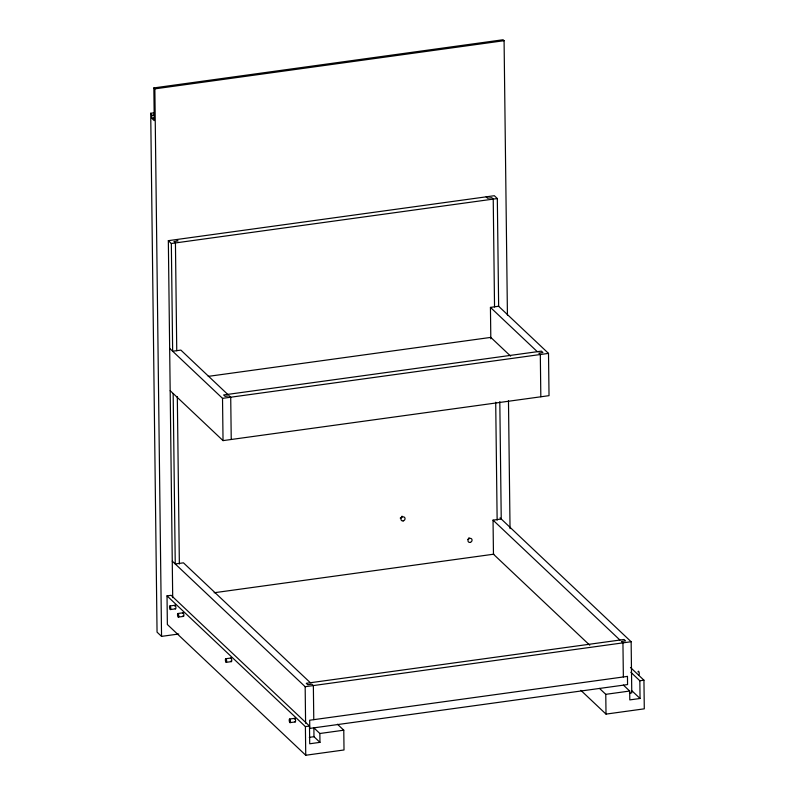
<?xml version="1.0" encoding="UTF-8"?>
<svg xmlns="http://www.w3.org/2000/svg" width="795" height="795" viewBox="0 0 795 795"><rect width="100%" height="100%" fill="white"/><g stroke="black" fill="none" stroke-linecap="round" stroke-linejoin="round"><path stroke-width="1.19" d="M154.399 112.751L150.712 113.258L151.726 115.325L151.756 118.286L154.25 120.641L153.852 87.917L503.076 39.75L504.08 40.694L507.429 315.078M153.852 87.917L154.856 88.861L504.08 40.694M151.726 115.325L154.18 114.987M151.756 118.286L154.22 117.948M172.704 597.671L168.341 240.666L494.331 195.709L497.322 198.541L498.644 306.264L490.435 307.397L490.823 338.799M168.341 240.666L171.332 243.499L497.322 198.541M208.25 376.373L490.803 337.398L510.638 356.14M169.663 348.399L222.52 398.345L548.51 353.387L549.027 395.662L223.037 440.619L170.18 390.673M589.761 645.222L493.457 554.224L493.039 520.139L501.238 519.006L499.807 401.654M337.468 724.235L343.778 730.198L344.016 749.973L305.747 755.25L167.367 624.502L167.02 595.872L171.114 595.306L309.493 726.044L309.712 743.772L319.968 742.361L319.858 733.497L313.548 727.534M214.123 592.752L493.874 554.175M169.961 605.959L175.089 605.253M170.359 609.556A1.819 0.576 82.1 0 0 170.567 606.913A1.819 0.576 82.1 0 0 169.544 606.804A1.819 0.576 82.1 0 0 170.359 609.556L175.486 608.851M177.961 613.502L183.079 612.796M178.319 617.099A1.819 0.576 82.1 0 0 178.567 614.505A1.819 0.576 82.1 0 0 177.533 614.287A1.819 0.576 82.1 0 0 178.319 617.099L183.446 616.393M150.712 113.258L157.052 632.144L161.544 636.378L178.756 634.003M225.8 658.727L230.928 658.021M226.217 662.334A1.819 0.576 82.1 0 0 226.416 659.661A1.819 0.576 82.1 0 0 225.392 659.592A1.819 0.576 82.1 0 0 226.217 662.334L231.345 661.619M172.257 561.141L305.161 686.701L631.141 641.734L631.767 692.872L629.431 693.2M289.668 719.038L294.796 718.332M290.016 722.635A1.819 0.576 82.1 0 0 290.274 720.071A1.819 0.576 82.1 0 0 289.231 719.803A1.819 0.576 82.1 0 0 290.016 722.635L295.144 721.93M167.02 595.872L305.399 726.61L309.493 726.044M630.852 672.262L639.836 680.759L643.94 680.192L644.288 708.832L606.019 714.109L580.857 690.338M319.858 733.497L343.778 730.198M599.46 688.371L605.77 694.333L629.69 691.034L629.799 699.898L640.055 698.487L639.836 680.759M309.295 737.353L313.985 736.707L313.876 727.842M486.133 196.842L487.623 198.253L491.727 197.687L493.228 199.098L494.54 306.959M498.336 305.986L548.51 353.387M490.435 307.397L537.311 351.688M500.045 517.873L631.141 641.734M493.039 520.139L619.951 640.045M630.455 667.452L643.94 680.192M176.55 239.543L178.04 240.955L173.936 241.521L175.437 242.932L176.758 350.784M631.965 690.845L640.055 698.487M623.379 685.071L629.69 691.034M227.728 394.39L180.853 350.098L172.654 351.231L171.332 243.499M310.368 682.746L183.456 562.83L175.248 563.963L173.171 393.505M313.657 736.399L319.968 742.361M623.36 676.962L622.942 642.867L621.452 641.456L625.546 640.889L624.055 639.478L306.264 683.303L307.764 684.724L311.859 684.157L313.359 685.568L313.777 719.664M605.77 694.333L606.019 714.109M540.829 396.784L540.312 354.51L538.811 353.099L542.915 352.533L541.415 351.122L223.624 394.956L225.124 396.367L229.228 395.801L230.719 397.212L231.236 439.486M508.472 400.74L510.042 528.615M495.702 402.22L497.143 520.188M305.161 686.701L305.598 723.231M305.399 726.61L305.747 755.25M222.52 398.345L223.037 440.619M177.315 396.645L179.362 564.023M154.856 88.861L161.544 636.378M174.671 606.088A1.819 0.576 82.1 0 1 175.407 605.522A1.819 0.576 82.1 0 1 175.894 608.016A1.819 0.576 82.1 0 1 175.168 608.582M182.711 613.223A1.819 0.576 82.1 0 1 183.556 613.412A1.819 0.576 82.1 0 1 183.814 615.956A1.819 0.576 82.1 0 1 182.969 615.767M230.57 658.518A1.819 0.576 82.1 0 1 231.405 658.568A1.819 0.576 82.1 0 1 231.703 661.122A1.819 0.576 82.1 0 1 230.868 661.072M294.359 719.097A1.819 0.576 82.1 0 1 295.114 718.65A1.819 0.576 82.1 0 1 295.571 721.154A1.819 0.576 82.1 0 1 294.816 721.612M638.027 671.964A1.819 0.576 82.1 0 1 639.061 672.232A1.819 0.576 82.1 0 1 638.802 674.796M402.031 516.134A2.186 1.928 -46.6 0 1 401.882 516.67M401.604 517.157A2.186 1.928 -46.6 0 1 401.217 517.575M400.75 517.893A2.186 1.928 -46.6 0 1 400.223 518.082M469.04 537.629A2.186 1.928 -46.6 0 1 467.748 539.378M627.464 676.396L309.672 720.23L309.772 728.409L627.563 684.575L627.464 676.396M403.214 520.904A2.186 1.928 -46.6 0 0 404.665 517.485A2.186 1.928 -46.6 0 0 401.127 518.29A2.186 1.928 -46.6 0 0 403.214 520.904M470.223 542.399A2.186 1.928 -46.6 0 0 471.673 538.97A2.186 1.928 -46.6 0 0 468.136 539.785A2.186 1.928 -46.6 0 0 470.223 542.399"/></g></svg>
